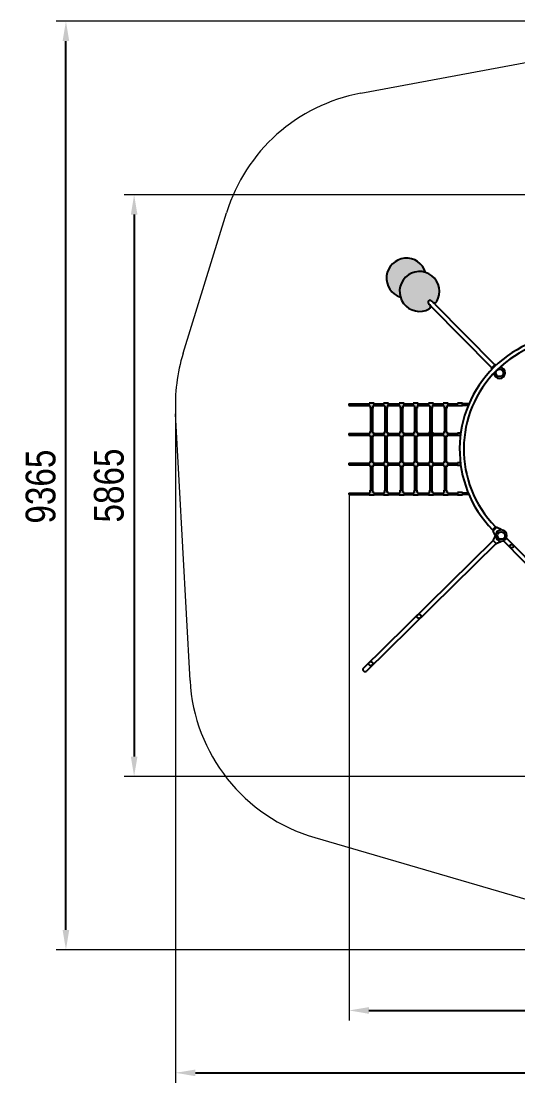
# Model space of a CAD drawing. Header units: millimetres. Extents: x -6037 to 5569, y -5332 to 5370.
# Drawn here: x -6037 to -1032, y -5332 to 5370 of the extents above; entities that cross this region are included whole.
import ezdxf

# ---------------------------------------------------------------- set-up
doc = ezdxf.new("R2010")
doc.units = ezdxf.units.MM
for name, color, linetype in [('DIKOM_ЗОНА', 80, 'Continuous'), ('DIKOM_ОБЪЕКТ', 7, 'Continuous'), ('DIKOM_РАЗМЕР_ЗОНА', 7, 'Continuous'), ('DIKOM_РАЗМЕР_ОБЪЕКТА', 7, 'Continuous')]:
    doc.layers.add(name, color=color, linetype=linetype)
doc.styles.add('style1', font='arial.ttf', dxfattribs={"width": 0.8})
doc.dimstyles.new('1-50', dxfattribs={"dimtxt": 300, "dimasz": 200, "dimexe": 100, "dimexo": 0, "dimgap": 100, "dimtad": 1, "dimdec": 0, "dimtxsty": 'style1', "dimcen": 0, "dimclrd": 7, "dimclre": 7, "dimadec": 1, "dimazin": 2, "dimtfac": 1, "dimtdec": 0, "dimtmove": 0, "dimatfit": 3, "dimfxl": 0, "dimlwd": 25, "dimlwe": 18, "dimarcsym": 0})

# ---------------------------------------------------------------- blocks, each defined once
blk = doc.blocks.new('*D2')
at = {"layer": 'Defpoints', "color": 0, "transparency": 16777216}
for p in [(-4481, 1411), (5569, 1056), (5569, -5232)]:
    blk.add_point(p, dxfattribs=at)
at = {"layer": 'DIKOM_РАЗМЕР_ЗОНА', "color": 7, "lineweight": 18, "transparency": 16777216}
for p, q in [((-4481, 1411), (-4481, -5332)), ((5569, 1056), (5569, -5332))]:
    blk.add_line(p, q, dxfattribs=at)
at = {"layer": 'DIKOM_РАЗМЕР_ЗОНА', "color": 7, "lineweight": 25, "transparency": 16777216}
blk.add_line((-4281, -5232), (5369, -5232), dxfattribs=at)
at = {"layer": 'DIKOM_РАЗМЕР_ЗОНА', "color": 7, "transparency": 16777216}
for points in [[(-4281, -5199), (-4281, -5266), (-4481, -5232)], [(5369, -5199), (5369, -5266), (5569, -5232)]]:
    blk.add_solid(points, dxfattribs=at)
at = {"layer": 'DIKOM_РАЗМЕР_ЗОНА', "color": 0, "transparency": 16777216, "insert": (544, -4979), "char_height": 300, "attachment_point": 5, "style": 'style1'}
blk.add_mtext('10050', dxfattribs=at)
blk = doc.blocks.new('*D0')
at = {"layer": 'Defpoints', "color": 0, "transparency": 16777216}
for p in [(-5586, 5370), (1452, 5370), (1043, -3991)]:
    blk.add_point(p, dxfattribs=at)
at = {"layer": 'DIKOM_РАЗМЕР_ЗОНА', "color": 7, "lineweight": 18, "transparency": 16777216}
for p, q in [((1452, 5370), (-5686, 5370)), ((1043, -3991), (-5686, -3991))]:
    blk.add_line(p, q, dxfattribs=at)
at = {"layer": 'DIKOM_РАЗМЕР_ЗОНА', "color": 7, "lineweight": 25, "transparency": 16777216}
blk.add_line((-5586, -3791), (-5586, 5170), dxfattribs=at)
at = {"layer": 'DIKOM_РАЗМЕР_ЗОНА', "color": 7, "transparency": 16777216}
for points in [[(-5620, 5170), (-5553, 5170), (-5586, 5370)], [(-5620, -3791), (-5553, -3791), (-5586, -3991)]]:
    blk.add_solid(points, dxfattribs=at)
at = {"layer": 'DIKOM_РАЗМЕР_ЗОНА', "color": 0, "transparency": 16777216, "insert": (-5840, 678), "char_height": 300, "attachment_point": 5, "rotation": 90, "style": 'style1'}
blk.add_mtext('9365', dxfattribs=at)
blk = doc.blocks.new('*D1')
at = {"layer": 'Defpoints', "color": 0, "transparency": 16777216}
for p in [(1452, 3620), (-4899, -2243), (1169, -2243)]:
    blk.add_point(p, dxfattribs=at)
at = {"layer": 'DIKOM_РАЗМЕР_ОБЪЕКТА', "color": 7, "lineweight": 18, "transparency": 16777216}
for p, q in [((1452, 3620), (-4999, 3620)), ((1169, -2243), (-4999, -2243))]:
    blk.add_line(p, q, dxfattribs=at)
at = {"layer": 'DIKOM_РАЗМЕР_ОБЪЕКТА', "color": 7, "lineweight": 25, "transparency": 16777216}
blk.add_line((-4899, 3420), (-4899, -2043), dxfattribs=at)
at = {"layer": 'DIKOM_РАЗМЕР_ОБЪЕКТА', "color": 7, "transparency": 16777216}
for points in [[(-4932, 3420), (-4865, 3420), (-4899, 3620)], [(-4932, -2043), (-4865, -2043), (-4899, -2243)]]:
    blk.add_solid(points, dxfattribs=at)
at = {"layer": 'DIKOM_РАЗМЕР_ОБЪЕКТА', "color": 0, "transparency": 16777216, "insert": (-5152, 689), "char_height": 300, "attachment_point": 5, "rotation": 90, "style": 'style1'}
blk.add_mtext('5865', dxfattribs=at)
blk = doc.blocks.new('*D3')
at = {"layer": 'Defpoints', "color": 0, "transparency": 16777216}
for p in [(-2733, 598), (3819, 598), (3819, -4603)]:
    blk.add_point(p, dxfattribs=at)
at = {"layer": 'DIKOM_РАЗМЕР_ОБЪЕКТА', "color": 7, "lineweight": 18, "transparency": 16777216}
for p, q in [((-2733, 598), (-2733, -4703)), ((3819, 598), (3819, -4703))]:
    blk.add_line(p, q, dxfattribs=at)
at = {"layer": 'DIKOM_РАЗМЕР_ОБЪЕКТА', "color": 7, "lineweight": 25, "transparency": 16777216}
blk.add_line((-2533, -4603), (3619, -4603), dxfattribs=at)
at = {"layer": 'DIKOM_РАЗМЕР_ОБЪЕКТА', "color": 7, "transparency": 16777216}
for points in [[(-2533, -4570), (-2533, -4637), (-2733, -4603)], [(3619, -4570), (3619, -4637), (3819, -4603)]]:
    blk.add_solid(points, dxfattribs=at)
at = {"layer": 'DIKOM_РАЗМЕР_ОБЪЕКТА', "color": 0, "transparency": 16777216, "insert": (543, -4350), "char_height": 300, "attachment_point": 5, "style": 'style1'}
blk.add_mtext('6550', dxfattribs=at)

msp = doc.modelspace()

# ---------------------------------------------------------------- hatches: boundary and pattern name
at = {"layer": 'DIKOM_ОБЪЕКТ'}
h = msp.add_hatch(color=256, dxfattribs=at)
h.paths.add_polyline_path([(-1961.3, 2837.3), (-1978.6, 2842), (-1996.3, 2845.1), (-2014.1, 2846.6), (-2032.1, 2846.5), (-2049.9, 2844.9), (-2067.6, 2841.6), (-2084.9, 2836.8), (-2101.6, 2830.5), (-2117.8, 2822.6), (-2133.2, 2813.4), (-2147.7, 2802.9), (-2161.2, 2791.1), (-2173.6, 2778.1), (-2184.8, 2764.1), (-2194.7, 2749.2), (-2203.3, 2733.4), (-2210.4, 2716.9), (-2216, 2699.9), (-2220, 2682.4), (-2222.5, 2664.6), (-2223.4, 2646.7), (-2222.8, 2628.8), (-2220.5, 2611), (-2216.6, 2593.5), (-2211.2, 2576.4), (-2204.3, 2559.8), (-2195.9, 2544), (-2186.2, 2528.9), (-2175.1, 2514.8), (-2162.9, 2501.7), (-2149.5, 2489.7), (-2135.1, 2479), (-2119.8, 2469.6), (-2103.8, 2461.6), (-2087.1, 2455.1), (-2069.9, 2450), (-2052.3, 2446.6), (-2034.4, 2444.7), (-2016.5, 2444.4), (-1998.6, 2445.7), (-1980.9, 2448.6), (-1963.5, 2453.1), (-1946.6, 2459.1), (-1930.3, 2466.5), (-1923.5, 2470.2), (-1918.5, 2473.9), (-1914.5, 2478.9), (-1911.9, 2484.6), (-1910.8, 2490.8), (-1911.3, 2497.1), (-1913.4, 2503.1), (-1916.9, 2508.3), (-1918, 2509.5), (-1927, 2518.7), (-1931.2, 2524), (-1934.2, 2530), (-1935.6, 2536.2), (-1935.5, 2542.2), (-1933.8, 2547.6), (-1930.6, 2552.1), (-1926.2, 2555.3), (-1920.8, 2557), (-1914.8, 2557.1), (-1908.7, 2555.7), (-1902.7, 2552.7), (-1897.4, 2548.5), (-1897, 2548), (-1897, 2548), (-1888, 2538.9), (-1883.1, 2535), (-1877.3, 2532.5), (-1871, 2531.5), (-1864.8, 2532), (-1858.8, 2534.2), (-1853.6, 2537.7), (-1849.4, 2542.5), (-1848.6, 2543.8), (-1840.2, 2559.7), (-1833.3, 2576.2), (-1827.9, 2593.3), (-1824, 2610.8), (-1821.7, 2628.6), (-1821, 2646.6), (-1821.9, 2664.5), (-1824.4, 2682.2), (-1828.4, 2699.7), (-1834, 2716.8), (-1841.1, 2733.2), (-1849.6, 2749), (-1859.5, 2764), (-1870.7, 2778), (-1883.1, 2791), (-1896.6, 2802.8), (-1911.1, 2813.3), (-1926.5, 2822.6), (-1942.6, 2830.4), (-1959.4, 2836.7)])
h.paths.add_polyline_path([(-1961.3, 2837.3), (-1967.2, 2854.3), (-1974.5, 2870.6), (-1983.3, 2886.3), (-1993.5, 2901), (-2004.9, 2914.9), (-2017.6, 2927.6), (-2031.3, 2939.2), (-2046, 2949.5), (-2061.5, 2958.4), (-2077.8, 2966), (-2094.7, 2972), (-2112, 2976.6), (-2129.7, 2979.5), (-2147.6, 2980.9), (-2165.6, 2980.7), (-2183.4, 2978.8), (-2201, 2975.4), (-2218.3, 2970.5), (-2235, 2964), (-2251.1, 2956.1), (-2266.4, 2946.7), (-2280.8, 2936.1), (-2294.2, 2924.2), (-2306.5, 2911.1), (-2317.6, 2897), (-2327.4, 2882), (-2335.8, 2866.1), (-2342.8, 2849.6), (-2348.3, 2832.5), (-2352.2, 2815), (-2354.6, 2797.2), (-2355.3, 2779.3), (-2354.5, 2761.4), (-2352, 2743.6), (-2348, 2726.1), (-2342.5, 2709.1), (-2335.5, 2692.6), (-2327, 2676.8), (-2317.1, 2661.8), (-2306, 2647.7), (-2293.6, 2634.7), (-2280.1, 2622.9), (-2265.7, 2612.3), (-2250.3, 2603), (-2234.2, 2595.2), (-2217.4, 2588.8), (-2215, 2588), (-2219.4, 2605.4), (-2222.2, 2623.1), (-2223.4, 2641), (-2223, 2658.9), (-2221, 2676.8), (-2217.4, 2694.3), (-2212.3, 2711.5), (-2205.7, 2728.2), (-2197.6, 2744.2), (-2188.1, 2759.4), (-2177.3, 2773.8), (-2165.3, 2787.1), (-2152.1, 2799.3), (-2137.9, 2810.2), (-2122.8, 2819.9), (-2106.9, 2828.1), (-2090.3, 2834.9), (-2073.1, 2840.2), (-2055.6, 2844), (-2037.8, 2846.2), (-2019.9, 2846.8), (-2001.9, 2845.8), (-1984.2, 2843.2), (-1966.7, 2839)])
h = msp.add_hatch(color=256, dxfattribs=at)
h.paths.add_polyline_path([(-1747.2, 1518.5), (-1773.2, 1518.5), (-1785.2, 1518.5), (-1785.2, 1492.5), (-1773.2, 1492.5), (-1773.2, 1468.5), (-1747.2, 1468.5), (-1747.2, 1492.5), (-1735.2, 1492.5), (-1735.2, 1518.5)])
h.paths.add_polyline_path([(-1773.2, 1218.5), (-1785.2, 1218.5), (-1785.2, 1192.5), (-1773.2, 1192.5), (-1773.2, 1178.5), (-1747.2, 1178.5), (-1747.2, 1192.5), (-1735.2, 1192.5), (-1735.2, 1218.5), (-1747.2, 1218.5), (-1747.2, 1232.5), (-1773.2, 1232.5)])
h.paths.add_polyline_path([(-1735.2, 918.6), (-1747.2, 918.6), (-1747.2, 932.6), (-1773.2, 932.6), (-1773.2, 918.6), (-1785.2, 918.6), (-1785.2, 892.6), (-1773.2, 892.6), (-1773.2, 878.6), (-1747.2, 878.6), (-1747.2, 892.6), (-1735.2, 892.6)])
h.paths.add_polyline_path([(-1747.2, 618.6), (-1747.2, 642.6), (-1773.2, 642.6), (-1773.2, 618.6), (-1785.2, 618.6), (-1785.2, 592.6), (-1773.2, 592.6), (-1747.2, 592.6), (-1735.2, 592.6), (-1735.2, 618.6)])
h.paths.add_polyline_path([(-1919.4, 592.6), (-1893.4, 592.6), (-1881.4, 592.6), (-1881.4, 618.6), (-1893.4, 618.6), (-1893.4, 642.6), (-1919.4, 642.6), (-1919.4, 618.6), (-1931.4, 618.6), (-1931.4, 592.6)])
h.paths.add_polyline_path([(-1893.4, 878.6), (-1893.4, 892.6), (-1881.4, 892.6), (-1881.4, 918.6), (-1893.4, 918.6), (-1893.4, 932.6), (-1919.4, 932.6), (-1919.4, 918.6), (-1931.4, 918.6), (-1931.4, 892.6), (-1919.4, 892.6), (-1919.4, 878.6)])
h.paths.add_polyline_path([(-1893.4, 1468.5), (-1893.4, 1492.5), (-1881.4, 1492.5), (-1881.4, 1518.5), (-1893.4, 1518.5), (-1919.4, 1518.5), (-1931.4, 1518.5), (-1931.4, 1492.5), (-1919.4, 1492.5), (-1919.4, 1468.5)])
h.paths.add_polyline_path([(-2047.2, 1518.5), (-2073.2, 1518.5), (-2085.2, 1518.5), (-2085.2, 1492.5), (-2073.2, 1492.5), (-2073.2, 1468.5), (-2047.2, 1468.5), (-2047.2, 1492.5), (-2035.2, 1492.5), (-2035.2, 1518.5)])
h.paths.add_polyline_path([(-2073.2, 1218.5), (-2085.2, 1218.5), (-2085.2, 1192.5), (-2073.2, 1192.5), (-2073.2, 1178.5), (-2047.2, 1178.5), (-2047.2, 1192.5), (-2035.2, 1192.5), (-2035.2, 1218.5), (-2047.2, 1218.5), (-2047.2, 1232.5), (-2073.2, 1232.5)])
h.paths.add_polyline_path([(-2035.2, 918.6), (-2047.2, 918.6), (-2047.2, 932.6), (-2073.2, 932.6), (-2073.2, 918.6), (-2085.2, 918.6), (-2085.2, 892.6), (-2073.2, 892.6), (-2073.2, 878.6), (-2047.2, 878.6), (-2047.2, 892.6), (-2035.2, 892.6)])
h.paths.add_polyline_path([(-2073.2, 592.6), (-2047.2, 592.6), (-2035.2, 592.6), (-2035.2, 618.6), (-2047.2, 618.6), (-2047.2, 642.6), (-2073.2, 642.6), (-2073.2, 618.6), (-2085.2, 618.6), (-2085.2, 592.6)])
h.paths.add_polyline_path([(-2216.1, 618.6), (-2228.1, 618.6), (-2228.1, 592.6), (-2216.1, 592.6), (-2190.1, 592.6), (-2178.1, 592.6), (-2178.1, 618.6), (-2190.1, 618.6), (-2190.1, 642.6), (-2216.1, 642.6)])
h.paths.add_polyline_path([(-2373.2, 618.6), (-2385.2, 618.6), (-2385.2, 592.6), (-2373.2, 592.6), (-2347.2, 592.6), (-2335.2, 592.6), (-2335.2, 618.6), (-2347.2, 618.6), (-2347.2, 642.6), (-2373.2, 642.6)])
h.paths.add_polyline_path([(-2518.4, 618.6), (-2530.4, 618.6), (-2530.4, 592.6), (-2518.4, 592.6), (-2492.4, 592.6), (-2480.4, 592.6), (-2480.4, 618.6), (-2492.4, 618.6), (-2492.4, 642.6), (-2518.4, 642.6)])
h.paths.add_polyline_path([(-2518.4, 918.6), (-2530.4, 918.6), (-2530.4, 892.6), (-2518.4, 892.6), (-2518.4, 878.6), (-2492.4, 878.6), (-2492.4, 892.6), (-2480.4, 892.6), (-2480.4, 918.6), (-2492.4, 918.6), (-2492.4, 932.6), (-2518.4, 932.6)])
h.paths.add_polyline_path([(-2347.2, 878.6), (-2347.2, 892.6), (-2335.2, 892.6), (-2335.2, 918.6), (-2347.2, 918.6), (-2347.2, 932.6), (-2373.2, 932.6), (-2373.2, 918.6), (-2385.2, 918.6), (-2385.2, 892.6), (-2373.2, 892.6), (-2373.2, 878.6)])
h.paths.add_polyline_path([(-2190.1, 878.6), (-2190.1, 892.6), (-2178.1, 892.6), (-2178.1, 918.6), (-2190.1, 918.6), (-2190.1, 932.6), (-2216.1, 932.6), (-2216.1, 918.6), (-2228.1, 918.6), (-2228.1, 892.6), (-2216.1, 892.6), (-2216.1, 878.6)])
h.paths.add_polyline_path([(-2216.1, 1218.5), (-2228.1, 1218.5), (-2228.1, 1192.5), (-2216.1, 1192.5), (-2216.1, 1178.5), (-2190.1, 1178.5), (-2190.1, 1192.5), (-2178.1, 1192.5), (-2178.1, 1218.5), (-2190.1, 1218.5), (-2190.1, 1232.5), (-2216.1, 1232.5)])
h.paths.add_polyline_path([(-2373.2, 1218.5), (-2385.2, 1218.5), (-2385.2, 1192.5), (-2373.2, 1192.5), (-2373.2, 1178.5), (-2347.2, 1178.5), (-2347.2, 1192.5), (-2335.2, 1192.5), (-2335.2, 1218.5), (-2347.2, 1218.5), (-2347.2, 1232.5), (-2373.2, 1232.5)])
h.paths.add_polyline_path([(-2492.4, 1218.5), (-2492.4, 1232.5), (-2518.4, 1232.5), (-2518.4, 1218.5), (-2530.4, 1218.5), (-2530.4, 1192.5), (-2518.4, 1192.5), (-2518.4, 1178.5), (-2492.4, 1178.5), (-2492.4, 1192.5), (-2480.4, 1192.5), (-2480.4, 1218.5)])
h.paths.add_polyline_path([(-2518.4, 1492.5), (-2518.4, 1468.5), (-2492.4, 1468.5), (-2492.4, 1492.5), (-2480.4, 1492.5), (-2480.4, 1518.5), (-2492.4, 1518.5), (-2518.4, 1518.5), (-2530.4, 1518.5), (-2530.4, 1492.5)])
h.paths.add_polyline_path([(-2347.2, 1492.5), (-2335.2, 1492.5), (-2335.2, 1518.5), (-2347.2, 1518.5), (-2373.2, 1518.5), (-2385.2, 1518.5), (-2385.2, 1492.5), (-2373.2, 1492.5), (-2373.2, 1468.5), (-2347.2, 1468.5)])
h.paths.add_polyline_path([(-2190.1, 1468.5), (-2190.1, 1492.5), (-2178.1, 1492.5), (-2178.1, 1518.5), (-2190.1, 1518.5), (-2216.1, 1518.5), (-2228.1, 1518.5), (-2228.1, 1492.5), (-2216.1, 1492.5), (-2216.1, 1468.5)])
msp.add_hatch(color=256, dxfattribs=at).paths.add_polyline_path([(-1893.4, 1218.5), (-1893.4, 1232.5), (-1919.4, 1232.5), (-1919.4, 1218.5), (-1931.4, 1218.5), (-1931.4, 1192.5), (-1919.4, 1192.5), (-1919.4, 1178.5), (-1893.4, 1178.5), (-1893.4, 1192.5), (-1881.4, 1192.5), (-1881.4, 1218.5)])

# ---------------------------------------------------------------- linework, layer by layer
at = {"layer": 'DIKOM_ЗОНА', "color": 3, "lineweight": 15}
for p, q in [((-2615.1, 4643.8), (1131.7, 5340.7)), ((-4405.2, 2022.1), (-3967.1, 3439.9)), ((-4335.5, -1275.1), (-4480.7, 1411.1)), ((-3078.5, -2860.6), (552.9, -3920.8))]:
    msp.add_line(p, q, dxfattribs=at)
for centre, start, end in [((-2295.1, 2923.3), 100.5359, 162.82939), ((-2733.2, 1505.5), 162.82939, 183.09291), ((-2588.1, -1180.7), 183.09291, 253.72467)]:
    msp.add_arc(centre, 1750, start, end, dxfattribs=at)
at = {"layer": 'DIKOM_ОБЪЕКТ'}
for p, q in [((-1918, 2509.5), (-1927, 2518.7)), ((-1918, 2509.5), (-1896.9, 2488.1)), ((-1905.2, 2496.5), (-1917.8, 2509.3)), ((-1897.3, 2548.3), (-1896.7, 2547.7)), ((-1897, 2548), (-1897, 2548)), ((-1888, 2538.9), (-1897, 2548)), ((-1294.6, 1875), (-1896.9, 2488.1)), ((-1867, 2517.5), (-1888, 2538.9)), ((-1887.4, 2538.3), (-1875.2, 2525.9)), ((-1887.3, 2538.2), (-1887.3, 2538.2)), ((-1867, 2517.5), (-1264.6, 1904.4)), ((-1292, 1861.6), (-1295.7, 1870.4)), ((-1264.4, 1904.7), (-1294.8, 1874.8)), ((-1268.7, 1825.3), (-1253.8, 1825.2)), ((-1251.2, 1901.7), (-1260, 1905.5)), ((-1215.3, 1877.7), (-1215.5, 1862.8)), ((-2733.2, 1513.5), (-2635.2, 1513.5)), ((-2733.2, 1513.5), (-2733.2, 1497.5)), ((-2635.2, 1513.5), (-2530.4, 1513.5)), ((-2480.4, 1518.5), (-2530.4, 1518.5)), ((-2530.4, 1492.5), (-2530.4, 1518.5)), ((-2492.4, 1518.5), (-2518.4, 1518.5)), ((-2480.4, 1492.5), (-2480.4, 1518.5)), ((-2480.4, 1513.5), (-2385.2, 1513.5)), ((-2335.2, 1518.5), (-2385.2, 1518.5)), ((-2385.2, 1492.5), (-2385.2, 1518.5)), ((-2347.2, 1518.5), (-2373.2, 1518.5)), ((-2335.2, 1492.5), (-2335.2, 1518.5)), ((-2335.2, 1513.5), (-2228.1, 1513.5)), ((-2178.1, 1518.5), (-2228.1, 1518.5)), ((-2228.1, 1492.5), (-2228.1, 1518.5)), ((-2190.1, 1518.5), (-2216.1, 1518.5)), ((-2178.1, 1492.5), (-2178.1, 1518.5)), ((-2178.1, 1513.5), (-2085.2, 1513.5)), ((-2035.2, 1518.5), (-2085.2, 1518.5)), ((-2085.2, 1492.5), (-2085.2, 1518.5)), ((-2047.2, 1518.5), (-2073.2, 1518.5)), ((-2035.2, 1492.5), (-2035.2, 1518.5)), ((-2035.2, 1513.5), (-1931.4, 1513.5)), ((-1881.4, 1518.5), (-1931.4, 1518.5)), ((-1931.4, 1492.5), (-1931.4, 1518.5)), ((-1893.4, 1518.5), (-1919.4, 1518.5)), ((-1881.4, 1492.5), (-1881.4, 1518.5)), ((-1881.4, 1513.5), (-1785.2, 1513.5)), ((-1735.2, 1518.5), (-1785.2, 1518.5)), ((-1785.2, 1492.5), (-1785.2, 1518.5)), ((-1747.2, 1518.5), (-1773.2, 1518.5)), ((-1735.2, 1492.5), (-1735.2, 1518.5)), ((-1735.2, 1513.5), (-1638.7, 1513.5)), ((-1588.7, 1518.5), (-1638.7, 1518.5)), ((-1638.7, 1492.5), (-1638.7, 1518.5)), ((-1588.7, 1492.5), (-1588.7, 1518.5)), ((-1524.1, 1513.5), (-1588.7, 1513.5)), ((-2733.2, 1497.5), (-2635.2, 1497.5)), ((-2635.2, 1497.5), (-2530.4, 1497.5)), ((-2518.4, 1492.5), (-2530.4, 1492.5)), ((-2518.4, 1492.5), (-2518.4, 1468.5)), ((-2492.4, 1468.5), (-2518.4, 1468.5)), ((-2513.4, 1232.5), (-2513.4, 1468.5)), ((-2497.4, 1468.5), (-2497.4, 1232.5)), ((-2480.4, 1492.5), (-2492.4, 1492.5)), ((-2492.4, 1492.5), (-2492.4, 1468.5)), ((-2480.4, 1497.5), (-2385.2, 1497.5)), ((-2373.2, 1492.5), (-2385.2, 1492.5)), ((-2373.2, 1492.5), (-2373.2, 1468.5)), ((-2347.2, 1468.5), (-2373.2, 1468.5)), ((-2368.2, 1232.5), (-2368.2, 1468.5)), ((-2352.2, 1468.5), (-2352.2, 1232.5)), ((-2335.2, 1492.5), (-2347.2, 1492.5)), ((-2347.2, 1492.5), (-2347.2, 1468.5)), ((-2335.2, 1497.5), (-2228.1, 1497.5)), ((-2216.1, 1492.5), (-2228.1, 1492.5)), ((-2216.1, 1492.5), (-2216.1, 1468.5)), ((-2190.1, 1468.5), (-2216.1, 1468.5)), ((-2211.1, 1232.5), (-2211.1, 1468.5)), ((-2195.1, 1468.5), (-2195.1, 1232.5)), ((-2178.1, 1492.5), (-2190.1, 1492.5)), ((-2190.1, 1492.5), (-2190.1, 1468.5)), ((-2178.1, 1497.5), (-2085.2, 1497.5)), ((-2073.2, 1492.5), (-2085.2, 1492.5)), ((-2073.2, 1492.5), (-2073.2, 1468.5)), ((-2047.2, 1468.5), (-2073.2, 1468.5)), ((-2068.2, 1232.5), (-2068.2, 1468.5)), ((-2052.2, 1468.5), (-2052.2, 1232.5)), ((-2035.2, 1492.5), (-2047.2, 1492.5)), ((-2047.2, 1492.5), (-2047.2, 1468.5)), ((-2035.2, 1497.5), (-1931.4, 1497.5)), ((-1919.4, 1492.5), (-1931.4, 1492.5)), ((-1919.4, 1492.5), (-1919.4, 1468.5)), ((-1893.4, 1468.5), (-1919.4, 1468.5)), ((-1914.4, 1232.5), (-1914.4, 1468.5)), ((-1898.4, 1468.5), (-1898.4, 1232.5)), ((-1881.4, 1492.5), (-1893.4, 1492.5)), ((-1893.4, 1492.5), (-1893.4, 1468.5)), ((-1881.4, 1497.5), (-1785.2, 1497.5)), ((-1773.2, 1492.5), (-1785.2, 1492.5)), ((-1773.2, 1492.5), (-1773.2, 1468.5)), ((-1747.2, 1468.5), (-1773.2, 1468.5)), ((-1768.2, 1232.5), (-1768.2, 1468.5)), ((-1752.2, 1468.5), (-1752.2, 1232.5)), ((-1735.2, 1492.5), (-1747.2, 1492.5)), ((-1747.2, 1492.5), (-1747.2, 1468.5)), ((-1735.2, 1497.5), (-1638.7, 1497.5)), ((-1588.7, 1492.5), (-1638.7, 1492.5)), ((-1530.8, 1497.5), (-1588.7, 1497.5)), ((-2733.2, 1213.5), (-2635.2, 1213.5)), ((-2733.2, 1213.5), (-2733.2, 1197.5)), ((-2733.2, 1197.5), (-2635.2, 1197.5)), ((-2635.2, 1213.5), (-2530.4, 1213.5)), ((-2635.2, 1197.5), (-2530.4, 1197.5)), ((-2530.4, 1192.5), (-2530.4, 1218.5)), ((-2518.4, 1218.5), (-2530.4, 1218.5)), ((-2518.4, 1192.5), (-2530.4, 1192.5)), ((-2518.4, 1218.5), (-2518.4, 1232.5)), ((-2492.4, 1232.5), (-2518.4, 1232.5)), ((-2518.4, 1192.5), (-2518.4, 1178.5)), ((-2492.4, 1178.5), (-2518.4, 1178.5)), ((-2513.4, 932.6), (-2513.4, 1178.5)), ((-2497.4, 1178.5), (-2497.4, 932.6)), ((-2492.4, 1218.5), (-2492.4, 1232.5)), ((-2480.4, 1218.5), (-2492.4, 1218.5)), ((-2480.4, 1192.5), (-2492.4, 1192.5)), ((-2492.4, 1192.5), (-2492.4, 1178.5)), ((-2480.4, 1192.5), (-2480.4, 1218.5)), ((-2480.4, 1213.5), (-2385.2, 1213.5)), ((-2480.4, 1197.5), (-2385.2, 1197.5)), ((-2385.2, 1192.5), (-2385.2, 1218.5)), ((-2373.2, 1218.5), (-2385.2, 1218.5)), ((-2373.2, 1192.5), (-2385.2, 1192.5)), ((-2373.2, 1218.5), (-2373.2, 1232.5)), ((-2347.2, 1232.5), (-2373.2, 1232.5)), ((-2373.2, 1192.5), (-2373.2, 1178.5)), ((-2347.2, 1178.5), (-2373.2, 1178.5)), ((-2368.2, 932.6), (-2368.2, 1178.5)), ((-2352.2, 1178.5), (-2352.2, 932.6)), ((-2347.2, 1218.5), (-2347.2, 1232.5)), ((-2335.2, 1218.5), (-2347.2, 1218.5)), ((-2335.2, 1192.5), (-2347.2, 1192.5)), ((-2347.2, 1192.5), (-2347.2, 1178.5)), ((-2335.2, 1192.5), (-2335.2, 1218.5)), ((-2335.2, 1213.5), (-2228.1, 1213.5)), ((-2335.2, 1197.5), (-2228.1, 1197.5)), ((-2228.1, 1192.5), (-2228.1, 1218.5)), ((-2216.1, 1218.5), (-2228.1, 1218.5)), ((-2216.1, 1192.5), (-2228.1, 1192.5)), ((-2216.1, 1218.5), (-2216.1, 1232.5)), ((-2190.1, 1232.5), (-2216.1, 1232.5)), ((-2216.1, 1192.5), (-2216.1, 1178.5)), ((-2190.1, 1178.5), (-2216.1, 1178.5)), ((-2211.1, 932.6), (-2211.1, 1178.5)), ((-2195.1, 1178.5), (-2195.1, 932.6)), ((-2190.1, 1218.5), (-2190.1, 1232.5)), ((-2178.1, 1218.5), (-2190.1, 1218.5)), ((-2178.1, 1192.5), (-2190.1, 1192.5)), ((-2190.1, 1192.5), (-2190.1, 1178.5)), ((-2178.1, 1192.5), (-2178.1, 1218.5)), ((-2178.1, 1213.5), (-2085.2, 1213.5)), ((-2178.1, 1197.5), (-2085.2, 1197.5)), ((-2085.2, 1192.5), (-2085.2, 1218.5)), ((-2073.2, 1218.5), (-2085.2, 1218.5)), ((-2073.2, 1192.5), (-2085.2, 1192.5)), ((-2073.2, 1218.5), (-2073.2, 1232.5)), ((-2047.2, 1232.5), (-2073.2, 1232.5)), ((-2073.2, 1192.5), (-2073.2, 1178.5)), ((-2047.2, 1178.5), (-2073.2, 1178.5)), ((-2068.2, 932.6), (-2068.2, 1178.5)), ((-2052.2, 1178.5), (-2052.2, 932.6)), ((-2047.2, 1218.5), (-2047.2, 1232.5)), ((-2035.2, 1218.5), (-2047.2, 1218.5)), ((-2035.2, 1192.5), (-2047.2, 1192.5)), ((-2047.2, 1192.5), (-2047.2, 1178.5)), ((-2035.2, 1192.5), (-2035.2, 1218.5)), ((-2035.2, 1213.5), (-1931.4, 1213.5)), ((-2035.2, 1197.5), (-1931.4, 1197.5)), ((-1931.4, 1192.5), (-1931.4, 1218.5)), ((-1919.4, 1218.5), (-1931.4, 1218.5)), ((-1919.4, 1192.5), (-1931.4, 1192.5)), ((-1919.4, 1218.5), (-1919.4, 1232.5)), ((-1893.4, 1232.5), (-1919.4, 1232.5)), ((-1919.4, 1192.5), (-1919.4, 1178.5)), ((-1893.4, 1178.5), (-1919.4, 1178.5)), ((-1914.4, 932.6), (-1914.4, 1178.5)), ((-1898.4, 1178.5), (-1898.4, 932.6)), ((-1893.4, 1218.5), (-1893.4, 1232.5)), ((-1881.4, 1218.5), (-1893.4, 1218.5)), ((-1881.4, 1192.5), (-1893.4, 1192.5)), ((-1893.4, 1192.5), (-1893.4, 1178.5)), ((-1881.4, 1192.5), (-1881.4, 1218.5)), ((-1881.4, 1213.5), (-1785.2, 1213.5)), ((-1881.4, 1197.5), (-1785.2, 1197.5)), ((-1785.2, 1192.5), (-1785.2, 1218.5)), ((-1773.2, 1218.5), (-1785.2, 1218.5)), ((-1773.2, 1192.5), (-1785.2, 1192.5)), ((-1773.2, 1218.5), (-1773.2, 1232.5)), ((-1747.2, 1232.5), (-1773.2, 1232.5)), ((-1773.2, 1192.5), (-1773.2, 1178.5)), ((-1747.2, 1178.5), (-1773.2, 1178.5)), ((-1768.2, 932.6), (-1768.2, 1178.5)), ((-1752.2, 1178.5), (-1752.2, 932.6)), ((-1747.2, 1218.5), (-1747.2, 1232.5)), ((-1735.2, 1218.5), (-1747.2, 1218.5)), ((-1735.2, 1192.5), (-1747.2, 1192.5)), ((-1747.2, 1192.5), (-1747.2, 1178.5)), ((-1735.2, 1192.5), (-1735.2, 1218.5)), ((-1735.2, 1213.5), (-1638.7, 1213.5)), ((-1735.2, 1197.5), (-1638.7, 1197.5)), ((-1606.9, 1218.5), (-1638.7, 1218.5)), ((-1638.7, 1192.5), (-1638.7, 1218.5)), ((-1610.3, 1192.5), (-1638.7, 1192.5)), ((-1588.7, 1192.5), (-1589.1, 1192.5)), ((-2733.2, 913.6), (-2635.2, 913.6)), ((-2733.2, 913.6), (-2733.2, 897.6)), ((-2733.2, 897.6), (-2635.2, 897.6)), ((-2635.2, 913.6), (-2530.4, 913.6)), ((-2635.2, 897.6), (-2530.4, 897.6)), ((-2530.4, 892.6), (-2530.4, 918.6)), ((-2518.4, 918.6), (-2530.4, 918.6)), ((-2518.4, 892.6), (-2530.4, 892.6)), ((-2518.4, 918.6), (-2518.4, 932.6)), ((-2492.4, 932.6), (-2518.4, 932.6)), ((-2518.4, 892.6), (-2518.4, 878.6)), ((-2492.4, 878.6), (-2518.4, 878.6)), ((-2513.4, 642.6), (-2513.4, 878.6)), ((-2497.4, 878.6), (-2497.4, 642.6)), ((-2492.4, 918.6), (-2492.4, 932.6)), ((-2480.4, 918.6), (-2492.4, 918.6)), ((-2480.4, 892.6), (-2492.4, 892.6)), ((-2492.4, 892.6), (-2492.4, 878.6)), ((-2480.4, 892.6), (-2480.4, 918.6)), ((-2480.4, 913.6), (-2385.2, 913.6)), ((-2480.4, 897.6), (-2385.2, 897.6)), ((-2385.2, 892.6), (-2385.2, 918.6)), ((-2373.2, 918.6), (-2385.2, 918.6)), ((-2373.2, 892.6), (-2385.2, 892.6)), ((-2373.2, 918.6), (-2373.2, 932.6)), ((-2347.2, 932.6), (-2373.2, 932.6)), ((-2373.2, 892.6), (-2373.2, 878.6)), ((-2347.2, 878.6), (-2373.2, 878.6)), ((-2368.2, 642.6), (-2368.2, 878.6)), ((-2352.2, 878.6), (-2352.2, 642.6)), ((-2347.2, 918.6), (-2347.2, 932.6)), ((-2335.2, 918.6), (-2347.2, 918.6)), ((-2335.2, 892.6), (-2347.2, 892.6)), ((-2347.2, 892.6), (-2347.2, 878.6)), ((-2335.2, 892.6), (-2335.2, 918.6)), ((-2335.2, 913.6), (-2228.1, 913.6)), ((-2335.2, 897.6), (-2228.1, 897.6)), ((-2228.1, 892.6), (-2228.1, 918.6)), ((-2216.1, 918.6), (-2228.1, 918.6)), ((-2216.1, 892.6), (-2228.1, 892.6)), ((-2216.1, 918.6), (-2216.1, 932.6)), ((-2190.1, 932.6), (-2216.1, 932.6)), ((-2216.1, 892.6), (-2216.1, 878.6)), ((-2190.1, 878.6), (-2216.1, 878.6)), ((-2211.1, 642.6), (-2211.1, 878.6)), ((-2195.1, 878.6), (-2195.1, 642.6)), ((-2190.1, 918.6), (-2190.1, 932.6)), ((-2178.1, 918.6), (-2190.1, 918.6)), ((-2178.1, 892.6), (-2190.1, 892.6)), ((-2190.1, 892.6), (-2190.1, 878.6)), ((-2178.1, 892.6), (-2178.1, 918.6)), ((-2178.1, 913.6), (-2085.2, 913.6)), ((-2178.1, 897.6), (-2085.2, 897.6)), ((-2085.2, 892.6), (-2085.2, 918.6)), ((-2073.2, 918.6), (-2085.2, 918.6)), ((-2073.2, 892.6), (-2085.2, 892.6)), ((-2073.2, 918.6), (-2073.2, 932.6)), ((-2047.2, 932.6), (-2073.2, 932.6)), ((-2073.2, 892.6), (-2073.2, 878.6)), ((-2047.2, 878.6), (-2073.2, 878.6)), ((-2068.2, 642.6), (-2068.2, 878.6)), ((-2052.2, 878.6), (-2052.2, 642.6)), ((-2047.2, 918.6), (-2047.2, 932.6)), ((-2035.2, 918.6), (-2047.2, 918.6)), ((-2035.2, 892.6), (-2047.2, 892.6)), ((-2047.2, 892.6), (-2047.2, 878.6)), ((-2035.2, 892.6), (-2035.2, 918.6)), ((-2035.2, 913.6), (-1931.4, 913.6)), ((-2035.2, 897.6), (-1931.4, 897.6)), ((-1931.4, 892.6), (-1931.4, 918.6)), ((-1919.4, 918.6), (-1931.4, 918.6)), ((-1919.4, 892.6), (-1931.4, 892.6)), ((-1919.4, 918.6), (-1919.4, 932.6)), ((-1893.4, 932.6), (-1919.4, 932.6)), ((-1919.4, 892.6), (-1919.4, 878.6)), ((-1893.4, 878.6), (-1919.4, 878.6)), ((-1914.4, 642.6), (-1914.4, 878.6)), ((-1898.4, 878.6), (-1898.4, 642.6)), ((-1893.4, 918.6), (-1893.4, 932.6)), ((-1881.4, 918.6), (-1893.4, 918.6)), ((-1881.4, 892.6), (-1893.4, 892.6)), ((-1893.4, 892.6), (-1893.4, 878.6)), ((-1881.4, 892.6), (-1881.4, 918.6)), ((-1881.4, 913.6), (-1785.2, 913.6)), ((-1881.4, 897.6), (-1785.2, 897.6)), ((-1785.2, 892.6), (-1785.2, 918.6)), ((-1773.2, 918.6), (-1785.2, 918.6)), ((-1773.2, 892.6), (-1785.2, 892.6)), ((-1773.2, 918.6), (-1773.2, 932.6)), ((-1747.2, 932.6), (-1773.2, 932.6)), ((-1773.2, 892.6), (-1773.2, 878.6)), ((-1747.2, 878.6), (-1773.2, 878.6)), ((-1768.2, 642.6), (-1768.2, 878.6)), ((-1752.2, 878.6), (-1752.2, 642.6)), ((-1747.2, 918.6), (-1747.2, 932.6)), ((-1735.2, 918.6), (-1747.2, 918.6)), ((-1735.2, 892.6), (-1747.2, 892.6)), ((-1747.2, 892.6), (-1747.2, 878.6)), ((-1735.2, 892.6), (-1735.2, 918.6)), ((-1735.2, 913.6), (-1638.7, 913.6)), ((-1735.2, 897.6), (-1638.7, 897.6)), ((-1638.7, 892.6), (-1638.7, 918.6)), ((-1610.3, 918.6), (-1638.7, 918.6)), ((-1606.9, 892.6), (-1638.7, 892.6)), ((-2492.4, 642.6), (-2518.4, 642.6)), ((-2518.4, 618.6), (-2518.4, 642.6)), ((-2492.4, 618.6), (-2492.4, 642.6)), ((-2347.2, 642.6), (-2373.2, 642.6)), ((-2373.2, 618.6), (-2373.2, 642.6)), ((-2347.2, 618.6), (-2347.2, 642.6)), ((-2190.1, 642.6), (-2216.1, 642.6)), ((-2216.1, 618.6), (-2216.1, 642.6)), ((-2190.1, 618.6), (-2190.1, 642.6)), ((-2047.2, 642.6), (-2073.2, 642.6)), ((-2073.2, 618.6), (-2073.2, 642.6)), ((-2047.2, 618.6), (-2047.2, 642.6)), ((-1893.4, 642.6), (-1919.4, 642.6)), ((-1919.4, 618.6), (-1919.4, 642.6)), ((-1893.4, 618.6), (-1893.4, 642.6)), ((-1747.2, 642.6), (-1773.2, 642.6)), ((-1773.2, 618.6), (-1773.2, 642.6)), ((-1747.2, 618.6), (-1747.2, 642.6)), ((-2733.2, 613.6), (-2635.2, 613.6)), ((-2733.2, 613.6), (-2733.2, 597.6)), ((-2733.2, 597.6), (-2635.2, 597.6)), ((-2635.2, 613.6), (-2530.4, 613.6)), ((-2635.2, 597.6), (-2530.4, 597.6)), ((-2530.4, 618.6), (-2530.4, 592.6)), ((-2518.4, 618.6), (-2530.4, 618.6)), ((-2480.4, 592.6), (-2530.4, 592.6)), ((-2492.4, 592.6), (-2518.4, 592.6)), ((-2480.4, 618.6), (-2492.4, 618.6)), ((-2480.4, 618.6), (-2480.4, 592.6)), ((-2480.4, 613.6), (-2385.2, 613.6)), ((-2480.4, 597.6), (-2385.2, 597.6)), ((-2385.2, 618.6), (-2385.2, 592.6)), ((-2373.2, 618.6), (-2385.2, 618.6)), ((-2335.2, 592.6), (-2385.2, 592.6)), ((-2347.2, 592.6), (-2373.2, 592.6)), ((-2335.2, 618.6), (-2347.2, 618.6)), ((-2335.2, 618.6), (-2335.2, 592.6)), ((-2335.2, 613.6), (-2228.1, 613.6)), ((-2335.2, 597.6), (-2228.1, 597.6)), ((-2228.1, 618.6), (-2228.1, 592.6)), ((-2216.1, 618.6), (-2228.1, 618.6)), ((-2178.1, 592.6), (-2228.1, 592.6)), ((-2190.1, 592.6), (-2216.1, 592.6)), ((-2178.1, 618.6), (-2190.1, 618.6)), ((-2178.1, 618.6), (-2178.1, 592.6)), ((-2178.1, 613.6), (-2085.2, 613.6)), ((-2178.1, 597.6), (-2085.2, 597.6)), ((-2085.2, 618.6), (-2085.2, 592.6)), ((-2073.2, 618.6), (-2085.2, 618.6)), ((-2035.2, 592.6), (-2085.2, 592.6)), ((-2047.2, 592.6), (-2073.2, 592.6)), ((-2035.2, 618.6), (-2047.2, 618.6)), ((-2035.2, 618.6), (-2035.2, 592.6)), ((-2035.2, 613.6), (-1931.4, 613.6)), ((-2035.2, 597.6), (-1931.4, 597.6)), ((-1931.4, 618.6), (-1931.4, 592.6)), ((-1919.4, 618.6), (-1931.4, 618.6)), ((-1881.4, 592.6), (-1931.4, 592.6)), ((-1893.4, 592.6), (-1919.4, 592.6)), ((-1881.4, 618.6), (-1893.4, 618.6)), ((-1881.4, 618.6), (-1881.4, 592.6)), ((-1881.4, 613.6), (-1785.2, 613.6)), ((-1881.4, 597.6), (-1785.2, 597.6)), ((-1785.2, 618.6), (-1785.2, 592.6)), ((-1773.2, 618.6), (-1785.2, 618.6)), ((-1735.2, 592.6), (-1785.2, 592.6)), ((-1747.2, 592.6), (-1773.2, 592.6)), ((-1735.2, 618.6), (-1747.2, 618.6)), ((-1735.2, 618.6), (-1735.2, 592.6)), ((-1735.2, 613.6), (-1638.7, 613.6)), ((-1735.2, 597.6), (-1638.7, 597.6)), ((-1588.7, 618.6), (-1638.7, 618.6)), ((-1638.7, 618.6), (-1638.7, 592.6)), ((-1588.7, 592.6), (-1638.7, 592.6)), ((-1588.7, 618.6), (-1588.7, 592.6)), ((-1530.8, 613.6), (-1588.7, 613.6)), ((-1524.1, 597.6), (-1588.7, 597.6)), ((-1256.3, 273), (-1286.3, 243.6)), ((-1274.8, 238), (-1283.2, 246.6)), ((-1261.5, 187.8), (-1279, 230.4)), ((-1278.1, 234.8), (-1247.7, 264.7)), ((-1250.9, 261.5), (-1259.3, 270)), ((-1201, 247.3), (-1243.3, 265.5)), ((-1198.6, 243.6), (-1198.6, 241.3)), ((-1172, 211.5), (-1158.8, 224.4)), ((-2587.8, -1151), (-1278.7, 136)), ((-1261.5, 182.9), (-1279.8, 140.6)), ((-1249.1, 105.9), (-1278.9, 136.3)), ((-1257.8, 185.4), (-1255.6, 185.3)), ((-1257.8, 185.4), (-1255.6, 185.3)), ((-1202.1, 122.4), (-1244.7, 105)), ((-1239.4, 145.2), (-1226.2, 158.2)), ((-1199.6, 126.1), (-1199.6, 128.3)), ((-409.8, -648.4), (-1177.3, 132.7)), ((-1159.5, 144.5), (-1172.5, 157.7)), ((-1147.4, 162.1), (-379.8, -619)), ((-1249.3, 106.1), (-2558.4, -1181))]:
    msp.add_line(p, q, dxfattribs=at)
for centre, radius in [((-1215.8, 1824.8), 38), ((-1199.1, 184.8), 38), ((-1093.9, 77.7), 18), ((-2028.4, -630.5), 21), ((-2513.3, -1107.2), 21)]:
    msp.add_circle(centre, radius, dxfattribs=at)
for centre, radius, start, end in [((-2154.1, 2779.8), 201.2, 16.62446, 252.36809), ((-2022.2, 2645.6), 201.2, 329.6267, 299.36533), ((-1935.8, 2492), 25, 299.36533, 44.49278), ((-1870.2, 2556.4), 25, 224.49225, 329.6267), ((-459.9, 1055.5), 1158.5, 44.49627, 224.49627), ((-459.9, 1055.5), 1116.5, 44.49627, 224.49627), ((-1292, 1871.9), 4, 134.49627, 202.30671), ((-1215.8, 1824.8), 56.5, 183.33192, 85.66063), ((-1261.6, 1901.8), 4, 66.68584, 134.49627), ((-1275.3, 232), 4, 134.49627, 202.30671), ((-1199.1, 184.8), 56.5, 179.49627, 89.49627), ((-1199.1, 184.8), 56.5, 269.49627, 179.49627), ((-1244.9, 261.8), 4, 66.68584, 134.49627), ((-1202.6, 243.6), 4, 359.49627, 66.68584), ((-1276.1, 139.1), 4, 156.68584, 224.49627), ((-1257.8, 189.4), 4, 202.30671, 269.49627), ((-1257.9, 181.4), 4, 89.49627, 156.68584), ((-1203.6, 126.1), 4, 292.30671, 359.49627), ((-1246.2, 108.7), 4, 224.49627, 292.30671), ((-2573.1, -1166), 21, 134.51266, 314.51266)]:
    msp.add_arc(centre, radius, start, end, dxfattribs=at)
msp.add_ellipse((-1911.9, 2533.3), major_axis=(-18.6, 18.9), ratio=0.7931595, start_param=4.6967272, end_param=7.8502286, dxfattribs=at)

# ---------------------------------------------------------------- dimensions: what is measured, and where the dimension line sits
at = {"layer": 'DIKOM_РАЗМЕР_ЗОНА'}
dim = msp.add_linear_dim(base=(-5586.5, 5370.2), p1=(1043.4, -3990.9), p2=(1451.7, 5370.2), angle=90, text='9365', dimstyle='1-50', dxfattribs=at)
dim.commit()
dim.dimension.update_dxf_attribs({"geometry": '*D0', "text_midpoint": (-5586.5, 677.6), "dimtype": 160})
dim = msp.add_linear_dim(base=(5569.5, -5232.4), p1=(-4480.7, 1411.1), p2=(5569.5, 1055.5), text='10050', dimstyle='1-50', dxfattribs=at)
dim.commit()
dim.dimension.update_dxf_attribs({"geometry": '*D2', "text_midpoint": (544.4, -5232.4), "dimtype": 160})
at = {"layer": 'DIKOM_РАЗМЕР_ОБЪЕКТА'}
dim = msp.add_linear_dim(base=(-4898.5, -2243), p1=(1451.7, 3620.2), p2=(1169.4, -2243), angle=90, text='5865', dimstyle='1-50', dxfattribs=at)
dim.commit()
dim.dimension.update_dxf_attribs({"geometry": '*D1', "text_midpoint": (-4898.5, 688.6), "dimtype": 160})
dim = msp.add_linear_dim(base=(3819.5, -4603.4), p1=(-2733.2, 597.6), p2=(3819.5, 597.6), text='6550', dimstyle='1-50', dxfattribs=at)
dim.commit()
dim.dimension.update_dxf_attribs({"geometry": '*D3', "text_midpoint": (543.1, -4603.4), "dimtype": 160})

doc.saveas('drawing.dxf')
